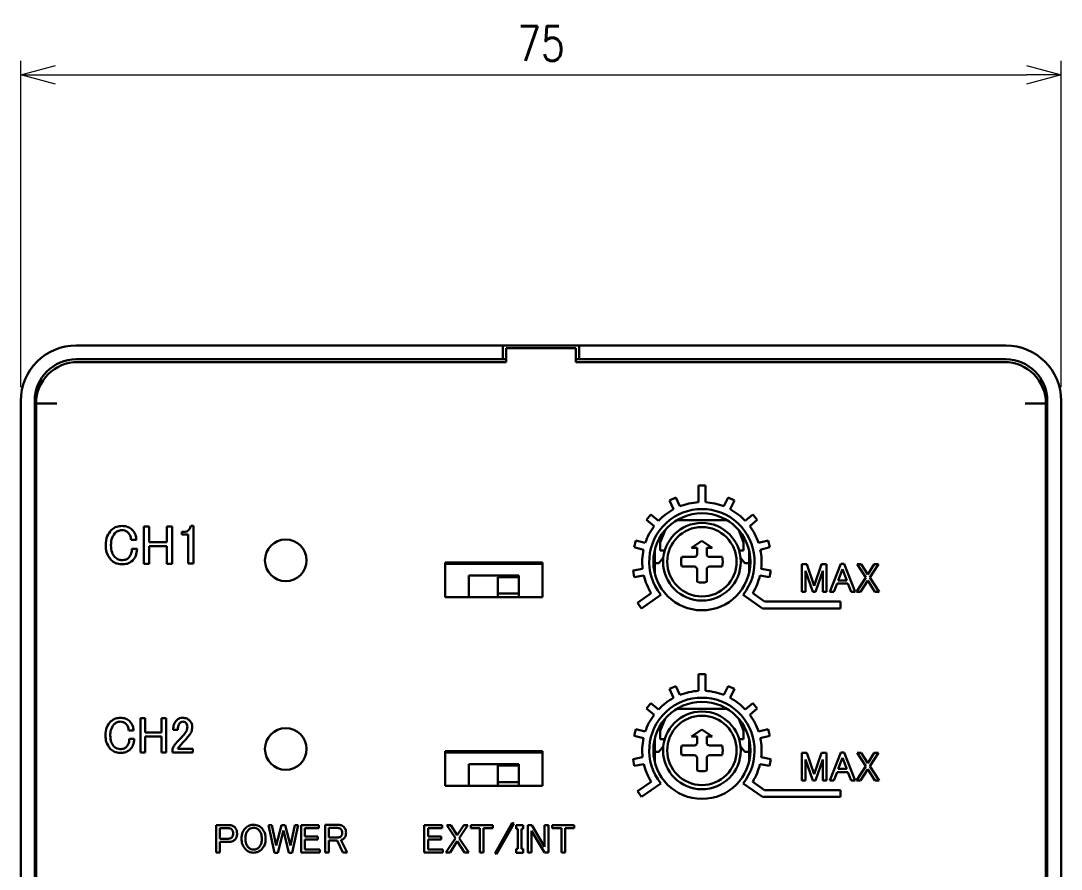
# Model space of a CAD drawing. Header units: millimetres. Extents: x 78 to 550, y 57 to 182.
# Drawn here: x 78 to 153, y 121.1 to 182.3 of the extents above; entities that cross this region are included whole.
import ezdxf

# ---------------------------------------------------------------- set-up
doc = ezdxf.new("R2010")
doc.units = ezdxf.units.MM
doc.layers.get('0').update_dxf_attribs({"lineweight": 30})
doc.layers.get('Defpoints').update_dxf_attribs({"lineweight": 9})
doc.layers.add('2KD_寸法１', color=7, linetype='Continuous', lineweight=15)
doc.layers.add('2KD_寸法１ @ 1', color=7, linetype='Continuous', lineweight=15)
doc.styles.get("Standard").update_dxf_attribs({"font": 'simplex.shx', "width": 0.8, "bigfont": 'extfont.shx'})
doc.dimstyles.new('KD-STD', dxfattribs={"dimscale": 0, "dimtxt": 2.5, "dimasz": 2.5, "dimexe": 1, "dimexo": 1, "dimgap": 1, "dimtad": 1, "dimdsep": 46, "dimtxsty": 'Standard', "dimblk": 'OPEN30', "dimcen": 0, "dimadec": 0, "dimazin": 0, "dimtfac": 1, "dimtmove": 0, "dimatfit": 3, "dimldrblk": 'OPEN30', "dimfxl": 1, "dimtolj": 1, "dimtzin": 0, "dimlwd": 15, "dimlwe": 15, "dimarcsym": 0})

# ---------------------------------------------------------------- blocks, each defined once
blk = doc.blocks.new('_Open30')
at = {"lineweight": -2}
for p, q in [((-1, 0.268), (0, 0)), ((0, 0), (-1, -0.268)), ((0, 0), (-1, 0))]:
    blk.add_line(p, q, dxfattribs=at)
blk = doc.blocks.new('*D56')
at = {"layer": '2KD_寸法１', "color": 0, "lineweight": 15}
for p, q in [((77.971, 155.871), (77.971, 179.384)), ((152.971, 155.871), (152.971, 179.384)), ((80.471, 178.384), (150.471, 178.384))]:
    blk.add_line(p, q, dxfattribs=at)
at = {"layer": 'Defpoints', "color": 0}
for p in [(152.971, 178.384), (77.971, 154.871), (152.971, 154.871)]:
    blk.add_point(p, dxfattribs=at)
at = {"layer": '2KD_寸法１', "color": 0, "lineweight": 15, "xscale": 2.5, "yscale": 2.5, "zscale": 2.5, "rotation": 180}
blk.add_blockref('_Open30', (77.971, 178.384), dxfattribs=at)
at = {"layer": '2KD_寸法１', "color": 0, "lineweight": 15, "xscale": 2.5, "yscale": 2.5, "zscale": 2.5}
blk.add_blockref('_Open30', (152.971, 178.384), dxfattribs=at)
at = {"layer": '2KD_寸法１', "color": 0, "insert": (115.471, 180.634), "char_height": 2.5, "attachment_point": 5}
blk.add_mtext('\\A1;75', dxfattribs=at)
blk = doc.blocks.new('A$C3B9A487B')
for p, q in [((-33.5, 75), (-2.75, 75)), ((-2.75, 74), (-2.75, 75)), ((2.75, 75), (-2.75, 75)), ((2.75, 75), (33.5, 75)), ((2.75, 74), (2.75, 75)), ((-2.5, 74.8), (-2.5, 73.8)), ((2.5, 74.8), (-2.5, 74.8)), ((2.5, 73.8), (2.5, 74.8)), ((-33.5, 74), (-2.75, 74)), ((-2.5, 73.8), (-33.4, 73.8)), ((-2.75, 74), (-2.5, 74)), ((2.5, 74), (2.75, 74)), ((33.4, 73.8), (2.5, 73.8)), ((2.75, 74), (33.5, 74)), ((-37.5, 2), (-37.5, 71)), ((-36.5, 2), (-36.5, 71)), ((-34.9, 70.8), (-36.4, 70.8)), ((-36.4, 70.8), (-36.4, 1.854)), ((36.4, 70.8), (34.9, 70.8)), ((36.4, 1.854), (36.4, 70.8)), ((36.5, 71), (36.5, 2)), ((37.5, 71), (37.5, 2)), ((11.35, 64.9), (11.35, 63.693)), ((11.85, 64.9), (11.35, 64.9)), ((11.85, 63.693), (11.85, 64.9)), ((9.713, 64.037), (9.26, 63.826)), ((9.26, 63.826), (9.559, 63.185)), ((10.012, 63.396), (9.713, 64.037)), ((13.487, 64.037), (13.188, 63.396)), ((13.94, 63.826), (13.487, 64.037)), ((13.641, 63.185), (13.94, 63.826)), ((7.93, 62.805), (7.609, 62.422)), ((7.609, 62.422), (8.151, 61.968)), ((8.472, 62.351), (7.93, 62.805)), ((13.403, 62.4), (9.797, 62.4)), ((15.27, 62.805), (14.728, 62.351)), ((15.049, 61.968), (15.591, 62.422)), ((15.591, 62.422), (15.27, 62.805)), ((-28.629, 59.247), (-28.629, 61.95)), ((-28.629, 61.95), (-28.255, 61.95)), ((-28.255, 61.95), (-28.255, 60.812)), ((-26.97, 60.812), (-26.97, 61.95)), ((-26.97, 61.95), (-26.596, 61.95)), ((-26.596, 61.95), (-26.596, 59.247)), ((-25.892, 61.368), (-25.892, 61.555)), ((-25.892, 61.555), (-25.75, 61.555)), ((-25.244, 61.997), (-25.054, 61.997)), ((-25.054, 61.997), (-25.054, 59.263)), ((8.94, 61.675), (8.6, 60.8)), ((14.26, 61.675), (14.6, 60.8)), ((-29.166, 60.986), (-29.546, 60.986)), ((-28.255, 60.812), (-26.97, 60.812)), ((-25.428, 61.368), (-25.892, 61.368)), ((-25.428, 59.263), (-25.428, 61.368)), ((6.835, 60.936), (6.706, 60.453)), ((7.518, 60.753), (6.835, 60.936)), ((8.6, 60.2), (8.6, 60.8)), ((11.6, 60.9), (10.85, 60.4)), ((12.35, 60.4), (11.6, 60.9)), ((14.6, 60.8), (14.6, 60.2)), ((16.365, 60.936), (15.682, 60.753)), ((16.494, 60.453), (16.365, 60.936)), ((-29.498, 60.322), (-29.119, 60.322)), ((-26.97, 60.513), (-28.255, 60.513)), ((-28.255, 60.513), (-28.255, 59.247)), ((-26.97, 59.247), (-26.97, 60.513)), ((6.706, 60.453), (7.389, 60.27)), ((8.2, 60.231), (8.2, 59.3)), ((8.917, 60.2), (8.6, 60.2)), ((10.85, 60.4), (11.25, 60.4)), ((11.25, 60.4), (11.25, 59.95)), ((11.95, 60.4), (12.35, 60.4)), ((11.95, 59.95), (11.95, 60.4)), ((14.6, 60.2), (14.283, 60.2)), ((15, 59.3), (15, 60.231)), ((15.811, 60.27), (16.494, 60.453)), ((-25.054, 59.263), (-25.428, 59.263)), ((-6.9, 59.35), (-6.9, 56.85)), ((0.1, 59.35), (-6.9, 59.35)), ((-5.099, 59.251), (-6.9, 59.251)), ((-1.701, 59.251), (-5.099, 59.251)), ((-5.099, 59.251), (-5.099, 59.251)), ((-5.099, 59.251), (-1.701, 59.251)), ((0.1, 59.251), (-1.701, 59.251)), ((-0.2, 59.35), (-0.2, 59.251)), ((0.1, 56.85), (0.1, 59.35)), ((8.2, 59.3), (8.5, 59.3)), ((8.2, 59.3), (8.2, 58.569)), ((8.5, 59.3), (8.814, 59.676)), ((11.05, 59.75), (10.141, 59.75)), ((13.059, 59.75), (12.15, 59.75)), ((14.7, 59.3), (14.386, 59.676)), ((15, 59.3), (14.7, 59.3)), ((15, 59.3), (15, 58.569)), ((-28.255, 59.247), (-28.629, 59.247)), ((-26.596, 59.247), (-26.97, 59.247)), ((7.329, 58.901), (6.633, 58.778)), ((6.633, 58.778), (6.719, 58.286)), ((10.141, 59.05), (11.05, 59.05)), ((11.25, 58.85), (11.25, 57.941)), ((11.95, 57.941), (11.95, 58.85)), ((12.15, 59.05), (13.059, 59.05)), ((15, 59), (15.077, 59)), ((16.567, 58.778), (15.871, 58.901)), ((16.481, 58.286), (16.567, 58.778)), ((18.801, 57.235), (18.801, 59.215)), ((18.801, 59.215), (19.168, 59.215)), ((19.075, 58.752), (19.075, 57.235)), ((19.608, 57.235), (19.075, 58.752)), ((19.168, 59.215), (19.7, 57.675)), ((19.7, 57.675), (20.233, 59.215)), ((20.318, 58.752), (19.793, 57.235)), ((20.233, 59.215), (20.592, 59.215)), ((20.318, 57.235), (20.318, 58.752)), ((20.592, 59.215), (20.592, 57.235)), ((20.831, 57.235), (21.619, 59.239)), ((21.735, 58.856), (21.434, 58.057)), ((21.619, 59.239), (21.851, 59.239)), ((22.036, 58.057), (21.735, 58.856)), ((21.851, 59.239), (22.638, 57.235)), ((23.416, 58.266), (22.791, 59.215)), ((22.791, 59.215), (23.092, 59.215)), ((23.092, 59.215), (23.555, 58.486)), ((23.555, 58.486), (24.019, 59.215)), ((24.32, 59.215), (23.694, 58.266)), ((24.019, 59.215), (24.32, 59.215)), ((-5.199, 58.399), (-1.601, 58.399)), ((-5.199, 58.399), (-5.199, 56.85)), ((-1.6, 58.3), (-3.1, 58.3)), ((-3.1, 58.3), (-3.1, 57.1)), ((-1.601, 58.399), (-1.601, 58.3)), ((-1.6, 57.1), (-1.6, 58.3)), ((6.719, 58.286), (7.416, 58.408)), ((15.784, 58.408), (16.481, 58.286)), ((21.352, 57.838), (21.109, 57.235)), ((22.117, 57.838), (21.352, 57.838)), ((21.434, 58.057), (22.036, 58.057)), ((22.36, 57.235), (22.117, 57.838)), ((22.733, 57.235), (23.416, 58.266)), ((23.555, 58.046), (23.034, 57.235)), ((24.077, 57.235), (23.555, 58.046)), ((23.694, 58.266), (24.378, 57.235)), ((-3.1, 57.1), (-1.6, 57.1)), ((-3.1, 56.85), (-3.1, 57.1)), ((-1.601, 57.1), (-1.601, 56.85)), ((7.94, 57.143), (6.951, 56.45)), ((7.238, 56.041), (8.637, 57.02)), ((14.563, 57.02), (15.962, 56.041)), ((16.12, 56.541), (15.26, 57.143)), ((19.075, 57.235), (18.801, 57.235)), ((19.793, 57.235), (19.608, 57.235)), ((20.592, 57.235), (20.318, 57.235)), ((21.109, 57.235), (20.831, 57.235)), ((22.638, 57.235), (22.36, 57.235)), ((23.034, 57.235), (22.733, 57.235)), ((24.378, 57.235), (24.077, 57.235)), ((-6.9, 56.85), (0.1, 56.85)), ((6.951, 56.45), (7.238, 56.041)), ((21.6, 56.541), (16.12, 56.541)), ((21.6, 56.041), (21.6, 56.541)), ((15.962, 56.041), (21.6, 56.041)), ((11.35, 51.3), (11.35, 50.093)), ((11.85, 51.3), (11.35, 51.3)), ((11.85, 50.093), (11.85, 51.3)), ((9.713, 50.437), (9.26, 50.226)), ((10.012, 49.796), (9.713, 50.437)), ((13.487, 50.437), (13.188, 49.796)), ((13.94, 50.226), (13.487, 50.437)), ((9.26, 50.226), (9.559, 49.585)), ((13.641, 49.585), (13.94, 50.226)), ((7.93, 49.205), (7.609, 48.822)), ((7.609, 48.822), (8.151, 48.368)), ((8.472, 48.751), (7.93, 49.205)), ((13.403, 48.8), (9.797, 48.8)), ((15.27, 49.205), (14.728, 48.751)), ((15.049, 48.368), (15.591, 48.822)), ((15.591, 48.822), (15.27, 49.205)), ((-28.878, 48.119), (-28.535, 48.119)), ((-28.878, 45.643), (-28.878, 48.119)), ((-28.535, 48.119), (-28.535, 47.077)), ((-27.358, 47.077), (-27.358, 48.119)), ((-27.358, 48.119), (-27.015, 48.119)), ((-27.015, 48.119), (-27.015, 45.643)), ((8.94, 48.075), (8.6, 47.2)), ((14.26, 48.075), (14.6, 47.2)), ((-26.182, 47.28), (-26.515, 47.28)), ((6.835, 47.336), (6.706, 46.853)), ((7.518, 47.153), (6.835, 47.336)), ((11.6, 47.3), (10.85, 46.8)), ((12.35, 46.8), (11.6, 47.3)), ((16.365, 47.336), (15.682, 47.153)), ((16.494, 46.853), (16.365, 47.336)), ((-29.37, 47.236), (-29.718, 47.236)), ((-29.674, 46.628), (-29.327, 46.628)), ((-28.535, 47.077), (-27.358, 47.077)), ((-27.358, 46.803), (-28.535, 46.803)), ((-28.535, 46.803), (-28.535, 45.643)), ((-27.358, 45.643), (-27.358, 46.803)), ((6.706, 46.853), (7.389, 46.67)), ((8.2, 46.631), (8.2, 45.7)), ((8.6, 46.6), (8.6, 47.2)), ((8.917, 46.6), (8.6, 46.6)), ((10.85, 46.8), (11.25, 46.8)), ((11.25, 46.8), (11.25, 46.35)), ((11.95, 46.8), (12.35, 46.8)), ((11.95, 46.35), (11.95, 46.8)), ((14.6, 46.6), (14.283, 46.6)), ((14.6, 47.2), (14.6, 46.6)), ((15, 45.7), (15, 46.631)), ((15.811, 46.67), (16.494, 46.853)), ((-26.573, 45.645), (-26.573, 45.89)), ((-26.182, 45.919), (-25.096, 45.919)), ((-25.776, 46.411), (-26.008, 46.15)), ((-25.096, 45.919), (-25.096, 45.645)), ((-6.9, 45.75), (-6.9, 43.25)), ((0.1, 45.75), (-6.9, 45.75)), ((0.1, 43.25), (0.1, 45.75)), ((8.5, 45.7), (8.814, 46.076)), ((11.05, 46.15), (10.141, 46.15)), ((13.059, 46.15), (12.15, 46.15)), ((14.7, 45.7), (14.386, 46.076)), ((-28.535, 45.643), (-28.878, 45.643)), ((-27.015, 45.643), (-27.358, 45.643)), ((-25.096, 45.645), (-26.573, 45.645)), ((-5.099, 45.651), (-6.9, 45.651)), ((-1.701, 45.651), (-5.099, 45.651)), ((-5.099, 45.651), (-5.099, 45.651)), ((-5.099, 45.651), (-1.701, 45.651)), ((0.1, 45.651), (-1.701, 45.651)), ((7.329, 45.301), (6.633, 45.178)), ((6.633, 45.178), (6.719, 44.686)), ((8.2, 45.7), (8.2, 44.969)), ((8.2, 45.7), (8.5, 45.7)), ((10.141, 45.45), (11.05, 45.45)), ((11.25, 45.25), (11.25, 44.341)), ((11.95, 44.341), (11.95, 45.25)), ((12.15, 45.45), (13.059, 45.45)), ((15, 45.7), (14.7, 45.7)), ((15, 45.7), (15, 44.969)), ((16.567, 45.178), (15.871, 45.301)), ((16.481, 44.686), (16.567, 45.178)), ((18.801, 45.615), (19.168, 45.615)), ((18.801, 43.635), (18.801, 45.615)), ((19.608, 43.635), (19.075, 45.152)), ((19.075, 45.152), (19.075, 43.635)), ((19.168, 45.615), (19.7, 44.075)), ((19.7, 44.075), (20.233, 45.615)), ((20.318, 45.152), (19.793, 43.635)), ((20.233, 45.615), (20.592, 45.615)), ((20.318, 43.635), (20.318, 45.152)), ((20.592, 45.615), (20.592, 43.635)), ((20.831, 43.635), (21.619, 45.639)), ((21.735, 45.256), (21.434, 44.457)), ((21.619, 45.639), (21.851, 45.639)), ((22.036, 44.457), (21.735, 45.256)), ((21.851, 45.639), (22.638, 43.635)), ((23.416, 44.666), (22.791, 45.615)), ((22.791, 45.615), (23.092, 45.615)), ((23.092, 45.615), (23.555, 44.886)), ((23.555, 44.886), (24.019, 45.615)), ((24.32, 45.615), (23.694, 44.666)), ((24.019, 45.615), (24.32, 45.615)), ((-5.199, 44.799), (-1.601, 44.799)), ((-5.199, 44.799), (-5.199, 43.25)), ((-3.1, 44.7), (-3.1, 43.5)), ((-1.6, 44.7), (-3.1, 44.7)), ((-1.601, 44.799), (-1.601, 44.7)), ((-1.6, 43.5), (-1.6, 44.7)), ((6.719, 44.686), (7.416, 44.808)), ((15.784, 44.808), (16.481, 44.686)), ((21.434, 44.457), (22.036, 44.457)), ((22.733, 43.635), (23.416, 44.666)), ((23.555, 44.446), (23.034, 43.635)), ((24.077, 43.635), (23.555, 44.446)), ((23.694, 44.666), (24.378, 43.635)), ((-3.1, 43.5), (-1.6, 43.5)), ((-3.1, 43.25), (-3.1, 43.5)), ((-1.601, 43.5), (-1.601, 43.25)), ((7.94, 43.543), (6.951, 42.85)), ((16.12, 42.941), (15.26, 43.543)), ((19.075, 43.635), (18.801, 43.635)), ((19.793, 43.635), (19.608, 43.635)), ((20.592, 43.635), (20.318, 43.635)), ((21.109, 43.635), (20.831, 43.635)), ((21.352, 44.238), (21.109, 43.635)), ((22.117, 44.238), (21.352, 44.238)), ((22.36, 43.635), (22.117, 44.238)), ((22.638, 43.635), (22.36, 43.635)), ((23.034, 43.635), (22.733, 43.635)), ((24.378, 43.635), (24.077, 43.635)), ((-6.9, 43.25), (0.1, 43.25)), ((6.951, 42.85), (7.238, 42.441)), ((7.238, 42.441), (8.637, 43.42)), ((14.563, 43.42), (15.962, 42.441)), ((21.6, 42.941), (16.12, 42.941)), ((21.6, 42.441), (21.6, 42.941)), ((15.962, 42.441), (21.6, 42.441)), ((-3.314, 38.377), (-2.086, 40.566)), ((-2.086, 40.566), (-1.97, 40.497)), ((-23.422, 40.415), (-22.488, 40.415)), ((-23.422, 38.435), (-23.422, 40.415)), ((-22.546, 40.196), (-23.148, 40.196)), ((-23.148, 40.196), (-23.148, 39.431)), ((-19.21, 38.412), (-19.651, 40.415)), ((-19.651, 40.415), (-19.396, 40.415)), ((-19.396, 40.415), (-19.083, 38.944)), ((-19.083, 38.944), (-18.701, 40.415)), ((-18.573, 40.022), (-18.979, 38.412)), ((-18.701, 40.415), (-18.446, 40.415)), ((-18.168, 38.412), (-18.573, 40.022)), ((-18.446, 40.415), (-18.064, 38.944)), ((-18.064, 38.944), (-17.751, 40.415)), ((-17.496, 40.415), (-17.936, 38.412)), ((-17.751, 40.415), (-17.496, 40.415)), ((-17.288, 40.415), (-16.006, 40.415)), ((-17.288, 38.436), (-17.288, 40.415)), ((-16.006, 40.196), (-17.014, 40.196)), ((-17.014, 40.196), (-17.014, 39.581)), ((-16.006, 40.415), (-16.006, 40.196)), ((-15.567, 40.427), (-14.586, 40.427)), ((-15.567, 38.446), (-15.567, 40.427)), ((-14.644, 40.208), (-15.293, 40.208)), ((-15.293, 40.208), (-15.293, 39.524)), ((-8.411, 40.415), (-7.129, 40.415)), ((-8.411, 38.436), (-8.411, 40.415)), ((-7.129, 40.196), (-8.137, 40.196)), ((-8.137, 40.196), (-8.137, 39.581)), ((-7.129, 40.415), (-7.129, 40.196)), ((-6.172, 39.466), (-6.798, 40.415)), ((-6.798, 40.415), (-6.497, 40.415)), ((-6.497, 40.415), (-6.033, 39.686)), ((-6.033, 39.686), (-5.57, 40.415)), ((-5.269, 40.415), (-5.894, 39.466)), ((-5.57, 40.415), (-5.269, 40.415)), ((-5.059, 40.196), (-5.059, 40.415)), ((-5.059, 40.415), (-3.473, 40.415)), ((-4.407, 40.196), (-5.059, 40.196)), ((-4.407, 38.435), (-4.407, 40.196)), ((-3.473, 40.196), (-4.133, 40.196)), ((-4.133, 40.196), (-4.133, 38.435)), ((-3.473, 40.415), (-3.473, 40.196)), ((-1.97, 40.497), (-3.198, 38.307)), ((-1.796, 40.141), (-1.796, 40.415)), ((-1.796, 40.415), (-1.275, 40.415)), ((-1.677, 40.141), (-1.796, 40.141)), ((-1.677, 38.69), (-1.677, 40.141)), ((-1.275, 40.141), (-1.403, 40.141)), ((-1.403, 40.141), (-1.403, 38.69)), ((-1.275, 40.415), (-1.275, 40.141)), ((-0.959, 40.415), (-0.661, 40.415)), ((-0.959, 38.435), (-0.959, 40.415)), ((-0.685, 39.998), (-0.685, 38.435)), ((0.242, 38.435), (-0.685, 39.998)), ((-0.661, 40.415), (0.258, 38.852)), ((0.258, 38.852), (0.258, 40.415)), ((0.258, 40.415), (0.532, 40.415)), ((0.532, 40.415), (0.532, 38.435)), ((0.816, 40.415), (2.403, 40.415)), ((0.816, 40.196), (0.816, 40.415)), ((1.469, 40.196), (0.816, 40.196)), ((1.469, 38.435), (1.469, 40.196)), ((2.403, 40.196), (1.743, 40.196)), ((1.743, 40.196), (1.743, 38.435)), ((2.403, 40.415), (2.403, 40.196)), ((-23.148, 39.431), (-22.546, 39.431)), ((-22.488, 39.212), (-23.148, 39.212)), ((-23.148, 39.212), (-23.148, 38.435)), ((-17.014, 39.581), (-16.076, 39.581)), ((-16.076, 39.362), (-17.014, 39.362)), ((-17.014, 39.362), (-17.014, 38.655)), ((-16.076, 39.581), (-16.076, 39.362)), ((-15.293, 39.524), (-14.609, 39.524)), ((-14.691, 39.304), (-15.293, 39.304)), ((-15.293, 39.304), (-15.293, 38.446)), ((-14.274, 38.446), (-14.691, 39.304)), ((-14.436, 39.338), (-13.984, 38.446)), ((-8.137, 39.581), (-7.198, 39.581)), ((-7.198, 39.362), (-8.137, 39.362)), ((-8.137, 39.362), (-8.137, 38.655)), ((-7.198, 39.581), (-7.198, 39.362)), ((-6.856, 38.435), (-6.172, 39.466)), ((-6.033, 39.246), (-6.555, 38.435)), ((-5.512, 38.435), (-6.033, 39.246)), ((-5.894, 39.466), (-5.211, 38.435)), ((-23.148, 38.435), (-23.422, 38.435)), ((-18.979, 38.412), (-19.21, 38.412)), ((-17.936, 38.412), (-18.168, 38.412)), ((-15.948, 38.436), (-17.288, 38.436)), ((-17.014, 38.655), (-15.948, 38.655)), ((-15.948, 38.655), (-15.948, 38.436)), ((-15.293, 38.446), (-15.567, 38.446)), ((-13.984, 38.446), (-14.274, 38.446)), ((-7.071, 38.436), (-8.411, 38.436)), ((-8.137, 38.655), (-7.071, 38.655)), ((-7.071, 38.655), (-7.071, 38.436)), ((-6.555, 38.435), (-6.856, 38.435)), ((-5.211, 38.435), (-5.512, 38.435)), ((-4.133, 38.435), (-4.407, 38.435)), ((-3.198, 38.307), (-3.314, 38.377)), ((-1.796, 38.415), (-1.796, 38.69)), ((-1.796, 38.69), (-1.677, 38.69)), ((-1.275, 38.415), (-1.796, 38.415)), ((-1.403, 38.69), (-1.275, 38.69)), ((-1.275, 38.69), (-1.275, 38.415)), ((-0.685, 38.435), (-0.959, 38.435)), ((0.532, 38.435), (0.242, 38.435)), ((1.743, 38.435), (1.469, 38.435))]:
    blk.add_line(p, q)
for centre, radius in [((11.6, 59.4), 3.5), ((11.6, 59.4), 2.8), ((11.6, 59.4), 2.5), ((-18.4, 59.5), 1.5), ((11.6, 45.8), 3.5), ((11.6, 45.8), 2.8), ((11.6, 45.8), 2.5), ((-18.4, 45.9), 1.5)]:
    blk.add_circle(centre, radius)
for centre, radius, start, end in [((-33.5, 71), 4, 90, 180), ((33.5, 71), 4, 0, 90), ((-33.5, 71), 3, 90, 180), ((-33.4, 70.8), 3, 90, 180), ((33.4, 70.8), 3, 0, 90), ((33.5, 71), 3, 0, 90), ((11.6, 59.4), 3.8, 321.22782, 218.77218), ((11.6, 59.4), 4.3, 118.33303, 136.66697), ((11.6, 59.4), 4.3, 93.33303, 111.66697), ((11.6, 59.4), 4.3, 68.33303, 86.66697), ((11.6, 59.4), 4.3, 43.33303, 61.66697), ((11.6, 59.4), 4.3, 143.33303, 161.66697), ((11.6, 59.4), 4.3, 18.33303, 36.66697), ((11.6, 59.4), 4.3, 168.33303, 186.66697), ((11.6, 59.4), 4.3, 353.33303, 11.66697), ((11.6, 59.4), 1.5, 166.5066, 193.4934), ((11.05, 59.95), 0.2, 270, 0), ((12.15, 59.95), 0.2, 180, 270), ((11.6, 59.4), 1.5, 346.5066, 13.4934), ((11.05, 58.85), 0.2, 0, 90), ((12.15, 58.85), 0.2, 90, 180), ((11.6, 59.4), 4.3, 193.33303, 211.66697), ((11.6, 59.4), 1.5, 256.5066, 283.4934), ((11.6, 59.4), 4.3, 328.33303, 346.66697), ((11.6, 45.8), 3.8, 321.22782, 218.77218), ((11.6, 45.8), 4.3, 118.33303, 136.66697), ((11.6, 45.8), 4.3, 93.33303, 111.66697), ((11.6, 45.8), 4.3, 68.33303, 86.66697), ((11.6, 45.8), 4.3, 43.33303, 61.66697), ((11.6, 45.8), 4.3, 143.33303, 161.66697), ((11.6, 45.8), 4.3, 18.33303, 36.66697), ((11.6, 45.8), 4.3, 168.33303, 186.66697), ((11.6, 45.8), 4.3, 353.33303, 11.66697), ((11.6, 45.8), 1.5, 166.5066, 193.4934), ((11.05, 46.35), 0.2, 270, 0), ((12.15, 46.35), 0.2, 180, 270), ((11.6, 45.8), 1.5, 346.5066, 13.4934), ((11.05, 45.25), 0.2, 0, 90), ((12.15, 45.25), 0.2, 90, 180), ((11.6, 45.8), 4.3, 193.33303, 211.66697), ((11.6, 45.8), 1.5, 256.5066, 283.4934), ((11.6, 45.8), 4.3, 328.33303, 346.66697)]:
    blk.add_arc(centre, radius, start, end)
for points, knots in [([(-31.379, 60.591), (-31.365, 60.818), (-31.34, 61.223), (-31.093, 61.541), (-30.984, 61.681)], [0, 0, 0, 0, 0.560282, 1, 1, 1, 1]), ([(-30.984, 61.681), (-30.855, 61.78), (-30.625, 61.957), (-30.337, 61.974), (-30.209, 61.981)], [0, 0, 0, 0, 0.558612, 1, 1, 1, 1]), ([(-30.209, 61.681), (-30.316, 61.667), (-30.508, 61.643), (-30.652, 61.516), (-30.715, 61.46)], [0, 0, 0, 0, 0.558645, 1, 1, 1, 1]), ([(-30.209, 61.981), (-30.055, 61.972), (-29.779, 61.955), (-29.562, 61.787), (-29.467, 61.713)], [0, 0, 0, 0, 0.560384, 1, 1, 1, 1]), ([(-29.751, 61.491), (-29.827, 61.552), (-29.962, 61.661), (-30.134, 61.675), (-30.209, 61.681)], [0, 0, 0, 0, 0.559117, 1, 1, 1, 1]), ([(-29.467, 61.713), (-29.373, 61.592), (-29.204, 61.376), (-29.178, 61.105), (-29.166, 60.986)], [0, 0, 0, 0, 0.558811, 1, 1, 1, 1]), ([(-25.75, 61.555), (-25.677, 61.559), (-25.548, 61.567), (-25.447, 61.646), (-25.402, 61.681)], [0, 0, 0, 0, 0.560248, 1, 1, 1, 1]), ([(-25.402, 61.681), (-25.357, 61.733), (-25.277, 61.825), (-25.254, 61.944), (-25.244, 61.997)], [0, 0, 0, 0, 0.559961, 1, 1, 1, 1]), ([(-30.715, 61.46), (-30.813, 61.312), (-30.989, 61.047), (-30.996, 60.731), (-31, 60.591)], [0, 0, 0, 0, 0.557439, 1, 1, 1, 1]), ([(-29.546, 60.986), (-29.56, 61.09), (-29.586, 61.277), (-29.701, 61.426), (-29.751, 61.491)], [0, 0, 0, 0, 0.560547, 1, 1, 1, 1]), ([(-30.984, 59.516), (-31.116, 59.696), (-31.352, 60.019), (-31.371, 60.415), (-31.379, 60.591)], [0, 0, 0, 0, 0.558196, 1, 1, 1, 1]), ([(-31, 60.591), (-30.993, 60.411), (-30.981, 60.092), (-30.796, 59.835), (-30.715, 59.721)], [0, 0, 0, 0, 0.56108, 1, 1, 1, 1]), ([(-29.72, 59.69), (-29.645, 59.796), (-29.51, 59.987), (-29.502, 60.219), (-29.498, 60.322)], [0, 0, 0, 0, 0.557825, 1, 1, 1, 1]), ([(-29.119, 60.322), (-29.134, 60.148), (-29.16, 59.836), (-29.351, 59.592), (-29.435, 59.484)], [0, 0, 0, 0, 0.560311, 1, 1, 1, 1]), ([(-30.209, 59.216), (-30.372, 59.229), (-30.662, 59.252), (-30.885, 59.435), (-30.984, 59.516)], [0, 0, 0, 0, 0.559702, 1, 1, 1, 1]), ([(-30.715, 59.721), (-30.632, 59.655), (-30.482, 59.536), (-30.293, 59.522), (-30.209, 59.516)], [0, 0, 0, 0, 0.55905, 1, 1, 1, 1]), ([(-30.209, 59.516), (-30.108, 59.522), (-29.926, 59.532), (-29.783, 59.642), (-29.72, 59.69)], [0, 0, 0, 0, 0.560512, 1, 1, 1, 1]), ([(-29.435, 59.484), (-29.566, 59.393), (-29.8, 59.23), (-30.084, 59.22), (-30.209, 59.216)], [0, 0, 0, 0, 0.557735, 1, 1, 1, 1]), ([(-31.035, 47.873), (-30.917, 47.964), (-30.706, 48.126), (-30.442, 48.141), (-30.326, 48.148)], [0, 0, 0, 0, 0.558608, 1, 1, 1, 1]), ([(-30.326, 48.148), (-30.184, 48.14), (-29.931, 48.124), (-29.733, 47.97), (-29.645, 47.902)], [0, 0, 0, 0, 0.560385, 1, 1, 1, 1]), ([(-26.283, 47.96), (-26.209, 48.02), (-26.077, 48.128), (-25.909, 48.142), (-25.834, 48.148)], [0, 0, 0, 0, 0.559338, 1, 1, 1, 1]), ([(-25.834, 48.148), (-25.728, 48.141), (-25.54, 48.128), (-25.392, 48.011), (-25.327, 47.96)], [0, 0, 0, 0, 0.560088, 1, 1, 1, 1]), ([(-31.397, 46.874), (-31.385, 47.082), (-31.362, 47.453), (-31.135, 47.745), (-31.035, 47.873)], [0, 0, 0, 0, 0.560283, 1, 1, 1, 1]), ([(-30.789, 47.67), (-30.879, 47.535), (-31.04, 47.292), (-31.047, 47.002), (-31.05, 46.874)], [0, 0, 0, 0, 0.557438, 1, 1, 1, 1]), ([(-30.326, 47.873), (-30.424, 47.861), (-30.599, 47.838), (-30.731, 47.722), (-30.789, 47.67)], [0, 0, 0, 0, 0.558648, 1, 1, 1, 1]), ([(-29.906, 47.699), (-29.975, 47.755), (-30.099, 47.855), (-30.256, 47.868), (-30.326, 47.873)], [0, 0, 0, 0, 0.559112, 1, 1, 1, 1]), ([(-29.718, 47.236), (-29.731, 47.332), (-29.755, 47.503), (-29.86, 47.64), (-29.906, 47.699)], [0, 0, 0, 0, 0.560549, 1, 1, 1, 1]), ([(-29.645, 47.902), (-29.559, 47.792), (-29.405, 47.594), (-29.381, 47.346), (-29.37, 47.236)], [0, 0, 0, 0, 0.558811, 1, 1, 1, 1]), ([(-26.515, 47.28), (-26.508, 47.42), (-26.497, 47.672), (-26.348, 47.872), (-26.283, 47.96)], [0, 0, 0, 0, 0.560794, 1, 1, 1, 1]), ([(-26.022, 47.786), (-26.054, 47.746), (-26.118, 47.667), (-26.172, 47.49), (-26.178, 47.359), (-26.182, 47.28)], [0, 0, 0, 0, 0.279526, 0.559655, 1, 1, 1, 1]), ([(-25.82, 47.873), (-25.863, 47.868), (-25.939, 47.859), (-25.997, 47.809), (-26.022, 47.786)], [0, 0, 0, 0, 0.559078, 1, 1, 1, 1]), ([(-25.603, 47.786), (-25.638, 47.815), (-25.703, 47.866), (-25.784, 47.871), (-25.82, 47.873)], [0, 0, 0, 0, 0.558957, 1, 1, 1, 1]), ([(-25.733, 46.947), (-25.657, 47.037), (-25.523, 47.198), (-25.498, 47.406), (-25.487, 47.497)], [0, 0, 0, 0, 0.560201, 1, 1, 1, 1]), ([(-25.487, 47.497), (-25.492, 47.558), (-25.502, 47.666), (-25.572, 47.75), (-25.603, 47.786)], [0, 0, 0, 0, 0.559464, 1, 1, 1, 1]), ([(-25.139, 47.497), (-25.15, 47.372), (-25.17, 47.149), (-25.299, 46.968), (-25.356, 46.889)], [0, 0, 0, 0, 0.559446, 1, 1, 1, 1]), ([(-25.327, 47.96), (-25.266, 47.884), (-25.157, 47.747), (-25.145, 47.573), (-25.139, 47.497)], [0, 0, 0, 0, 0.55903, 1, 1, 1, 1]), ([(-31.035, 45.89), (-31.156, 46.055), (-31.373, 46.35), (-31.39, 46.714), (-31.397, 46.874)], [0, 0, 0, 0, 0.558196, 1, 1, 1, 1]), ([(-31.05, 46.874), (-31.044, 46.71), (-31.033, 46.418), (-30.864, 46.181), (-30.789, 46.078)], [0, 0, 0, 0, 0.561078, 1, 1, 1, 1]), ([(-29.877, 46.049), (-29.808, 46.146), (-29.685, 46.321), (-29.678, 46.534), (-29.674, 46.628)], [0, 0, 0, 0, 0.557826, 1, 1, 1, 1]), ([(-29.327, 46.628), (-29.34, 46.468), (-29.365, 46.183), (-29.54, 45.959), (-29.616, 45.861)], [0, 0, 0, 0, 0.560311, 1, 1, 1, 1]), ([(-26.327, 46.295), (-26.215, 46.416), (-26.015, 46.632), (-25.819, 46.85), (-25.733, 46.947)], [0, 0, 0, 0, 0.559999, 1, 1, 1, 1]), ([(-25.356, 46.889), (-25.433, 46.798), (-25.569, 46.635), (-25.713, 46.479), (-25.776, 46.411)], [0, 0, 0, 0, 0.559985, 1, 1, 1, 1]), ([(-30.326, 45.614), (-30.475, 45.627), (-30.74, 45.648), (-30.945, 45.816), (-31.035, 45.89)], [0, 0, 0, 0, 0.559704, 1, 1, 1, 1]), ([(-30.789, 46.078), (-30.713, 46.017), (-30.576, 45.908), (-30.402, 45.895), (-30.326, 45.89)], [0, 0, 0, 0, 0.559055, 1, 1, 1, 1]), ([(-30.326, 45.89), (-30.233, 45.895), (-30.066, 45.904), (-29.935, 46.005), (-29.877, 46.049)], [0, 0, 0, 0, 0.560516, 1, 1, 1, 1]), ([(-29.616, 45.861), (-29.736, 45.777), (-29.951, 45.628), (-30.211, 45.619), (-30.326, 45.614)], [0, 0, 0, 0, 0.557735, 1, 1, 1, 1]), ([(-26.573, 45.89), (-26.537, 45.972), (-26.474, 46.118), (-26.372, 46.241), (-26.327, 46.295)], [0, 0, 0, 0, 0.558639, 1, 1, 1, 1]), ([(-26.008, 46.15), (-26.043, 46.109), (-26.105, 46.035), (-26.158, 45.954), (-26.182, 45.919)], [0, 0, 0, 0, 0.559929, 1, 1, 1, 1]), ([(-22.28, 40.091), (-22.324, 40.126), (-22.403, 40.188), (-22.502, 40.194), (-22.546, 40.196)], [0, 0, 0, 0, 0.558773, 1, 1, 1, 1]), ([(-22.488, 40.415), (-22.401, 40.408), (-22.244, 40.395), (-22.124, 40.297), (-22.071, 40.253)], [0, 0, 0, 0, 0.559686, 1, 1, 1, 1]), ([(-22.291, 39.524), (-22.256, 39.57), (-22.194, 39.653), (-22.189, 39.756), (-22.187, 39.802)], [0, 0, 0, 0, 0.558393, 1, 1, 1, 1]), ([(-22.187, 39.802), (-22.189, 39.861), (-22.192, 39.967), (-22.253, 40.053), (-22.28, 40.091)], [0, 0, 0, 0, 0.561294, 1, 1, 1, 1]), ([(-22.071, 40.253), (-22.016, 40.177), (-21.919, 40.041), (-21.912, 39.875), (-21.909, 39.802)], [0, 0, 0, 0, 0.557984, 1, 1, 1, 1]), ([(-21.909, 39.802), (-21.913, 39.71), (-21.921, 39.548), (-22.017, 39.418), (-22.059, 39.361)], [0, 0, 0, 0, 0.560737, 1, 1, 1, 1]), ([(-21.587, 39.431), (-21.577, 39.59), (-21.559, 39.874), (-21.385, 40.097), (-21.309, 40.195)], [0, 0, 0, 0, 0.56027, 1, 1, 1, 1]), ([(-21.309, 40.195), (-21.211, 40.274), (-21.037, 40.414), (-20.816, 40.431), (-20.718, 40.439)], [0, 0, 0, 0, 0.559107, 1, 1, 1, 1]), ([(-21.112, 40.045), (-21.151, 39.997), (-21.229, 39.9), (-21.296, 39.686), (-21.304, 39.528), (-21.309, 39.431)], [0, 0, 0, 0, 0.279653, 0.559765, 1, 1, 1, 1]), ([(-20.718, 40.219), (-20.801, 40.208), (-20.951, 40.188), (-21.062, 40.089), (-21.112, 40.045)], [0, 0, 0, 0, 0.558559, 1, 1, 1, 1]), ([(-20.718, 40.439), (-20.594, 40.426), (-20.371, 40.403), (-20.202, 40.259), (-20.127, 40.195)], [0, 0, 0, 0, 0.559229, 1, 1, 1, 1]), ([(-20.324, 40.045), (-20.388, 40.099), (-20.503, 40.197), (-20.652, 40.212), (-20.718, 40.219)], [0, 0, 0, 0, 0.559764, 1, 1, 1, 1]), ([(-20.127, 39.431), (-20.131, 39.557), (-20.138, 39.782), (-20.267, 39.965), (-20.324, 40.045)], [0, 0, 0, 0, 0.561264, 1, 1, 1, 1]), ([(-20.127, 40.195), (-20.034, 40.067), (-19.867, 39.837), (-19.855, 39.555), (-19.849, 39.431)], [0, 0, 0, 0, 0.558096, 1, 1, 1, 1]), ([(-14.424, 40.114), (-14.46, 40.144), (-14.525, 40.198), (-14.608, 40.205), (-14.644, 40.208)], [0, 0, 0, 0, 0.559231, 1, 1, 1, 1]), ([(-14.586, 40.427), (-14.506, 40.42), (-14.363, 40.407), (-14.253, 40.317), (-14.204, 40.276)], [0, 0, 0, 0, 0.559584, 1, 1, 1, 1]), ([(-14.331, 39.859), (-14.335, 39.913), (-14.34, 40.007), (-14.399, 40.082), (-14.424, 40.114)], [0, 0, 0, 0, 0.56025, 1, 1, 1, 1]), ([(-14.413, 39.605), (-14.385, 39.648), (-14.334, 39.726), (-14.332, 39.819), (-14.331, 39.859)], [0, 0, 0, 0, 0.55721, 1, 1, 1, 1]), ([(-14.204, 40.276), (-14.153, 40.206), (-14.063, 40.081), (-14.056, 39.927), (-14.053, 39.859)], [0, 0, 0, 0, 0.558075, 1, 1, 1, 1]), ([(-14.053, 39.859), (-14.059, 39.773), (-14.068, 39.618), (-14.163, 39.496), (-14.204, 39.442)], [0, 0, 0, 0, 0.560347, 1, 1, 1, 1]), ([(-22.546, 39.431), (-22.493, 39.434), (-22.398, 39.44), (-22.324, 39.498), (-22.291, 39.524)], [0, 0, 0, 0, 0.560244, 1, 1, 1, 1]), ([(-22.059, 39.361), (-22.132, 39.311), (-22.261, 39.22), (-22.419, 39.214), (-22.488, 39.212)], [0, 0, 0, 0, 0.557822, 1, 1, 1, 1]), ([(-21.309, 38.666), (-21.402, 38.795), (-21.569, 39.024), (-21.581, 39.306), (-21.587, 39.431)], [0, 0, 0, 0, 0.558109, 1, 1, 1, 1]), ([(-21.309, 39.431), (-21.305, 39.305), (-21.298, 39.08), (-21.168, 38.897), (-21.112, 38.817)], [0, 0, 0, 0, 0.561265, 1, 1, 1, 1]), ([(-20.324, 38.817), (-20.285, 38.865), (-20.207, 38.962), (-20.14, 39.176), (-20.132, 39.334), (-20.127, 39.431)], [0, 0, 0, 0, 0.279652, 0.559763, 1, 1, 1, 1]), ([(-19.849, 39.431), (-19.859, 39.272), (-19.877, 38.987), (-20.051, 38.764), (-20.127, 38.666)], [0, 0, 0, 0, 0.560282, 1, 1, 1, 1]), ([(-14.609, 39.524), (-14.568, 39.528), (-14.494, 39.535), (-14.437, 39.583), (-14.413, 39.605)], [0, 0, 0, 0, 0.559333, 1, 1, 1, 1]), ([(-14.204, 39.442), (-14.243, 39.413), (-14.313, 39.361), (-14.398, 39.345), (-14.436, 39.338)], [0, 0, 0, 0, 0.55894, 1, 1, 1, 1]), ([(-20.718, 38.423), (-20.842, 38.436), (-21.065, 38.459), (-21.234, 38.603), (-21.309, 38.666)], [0, 0, 0, 0, 0.55923, 1, 1, 1, 1]), ([(-21.112, 38.817), (-21.047, 38.762), (-20.933, 38.665), (-20.784, 38.65), (-20.718, 38.643)], [0, 0, 0, 0, 0.559762, 1, 1, 1, 1]), ([(-20.718, 38.643), (-20.635, 38.654), (-20.485, 38.674), (-20.374, 38.773), (-20.324, 38.817)], [0, 0, 0, 0, 0.558557, 1, 1, 1, 1]), ([(-20.127, 38.666), (-20.225, 38.588), (-20.399, 38.448), (-20.62, 38.431), (-20.718, 38.423)], [0, 0, 0, 0, 0.559108, 1, 1, 1, 1])]:
    blk.add_open_spline(points, degree=3, knots=knots)

msp = doc.modelspace()

# ---------------------------------------------------------------- block references
msp.add_blockref('A$C3B9A487B', (115.471, 83.871))

# ---------------------------------------------------------------- dimensions: what is measured, and where the dimension line sits
at = {"layer": '2KD_寸法１ @ 1'}
dim = msp.add_linear_dim(base=(152.971, 178.384), p1=(77.971, 154.871), p2=(152.971, 154.871), dimstyle='KD-STD', override={"dimscale": 1, "dimtix": 0, "dimtofl": 1, "dimtmove": 0, "dimatfit": 3}, dxfattribs=at)
dim.commit()
dim.dimension.update_dxf_attribs({"geometry": '*D56', "text_midpoint": (115.471, 180.634)})

doc.saveas('drawing.dxf')
